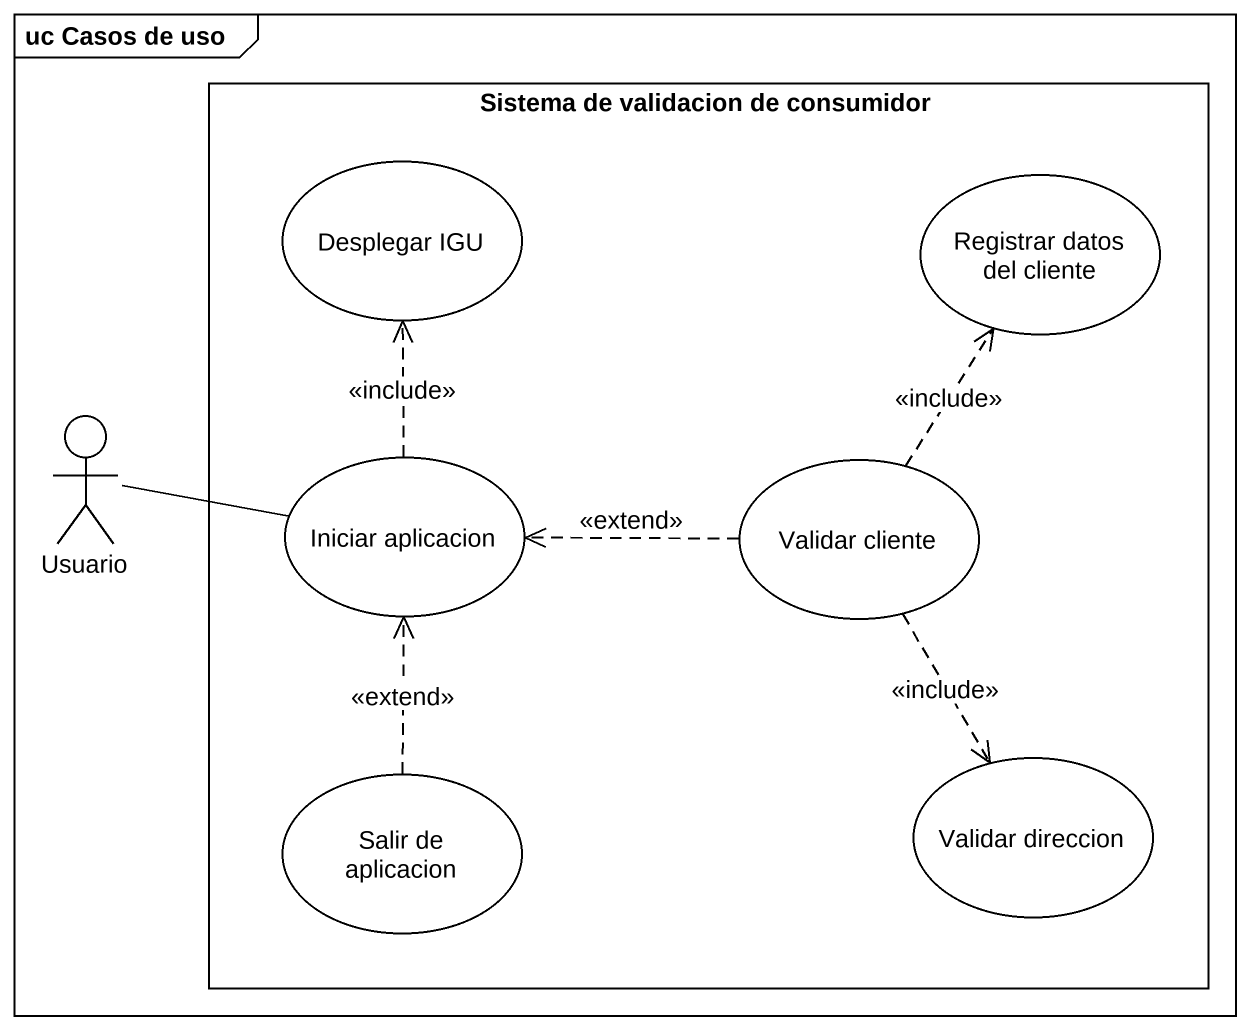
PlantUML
@startuml
mainframe uc Casos de uso
rectangle "Sistema de validacion de consumidor" as Sistema_de_validacion_de {
  usecase "Desplegar IGU" as Desplegar_IGU
  usecase "Registrar datos del cliente" as Registrar_datos_del_cliente
  usecase "Iniciar aplicacion" as Iniciar_aplicacion
  usecase "Validar cliente" as Validar_cliente
  usecase "Salir de aplicacion" as Salir_de_aplicacion
  usecase "Validar direccion" as Validar_direccion
}
actor Usuario
Usuario -right- Iniciar_aplicacion
Iniciar_aplicacion .up.> Desplegar_IGU : <<include>>
Validar_cliente .up.> Registrar_datos_del_cliente : <<include>>
Validar_cliente .left.> Iniciar_aplicacion : <<extend>>
Validar_cliente ..> Validar_direccion : <<include>>
Salir_de_aplicacion .up.> Iniciar_aplicacion : <<extend>>
@enduml
